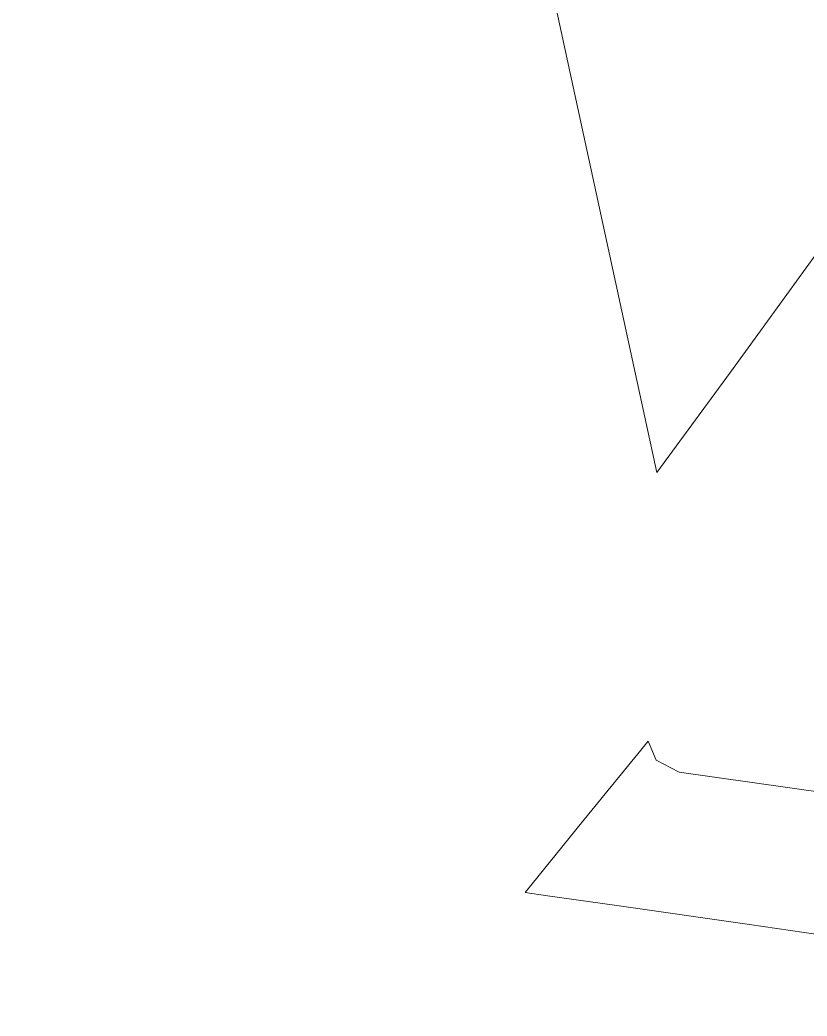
# Model space of a CAD drawing. Header units: metres. Extents: x 315403 to 316343, y 6257875 to 6258324.
# Drawn here: x 315402.9 to 315516.9, y 6257919 to 6258063.1 of the extents above; entities that cross this region are included whole.
import ezdxf

# ---------------------------------------------------------------- set-up
doc = ezdxf.new("R2010")
doc.units = ezdxf.units.M
doc.layers.add('Cadastre Land Parcels_SP_EXT', color=9, linetype='Continuous', lineweight=5)
doc.layers.add('Cadastre Roads_SP_EXT', color=9, linetype='Continuous', lineweight=5)

msp = doc.modelspace()

# ---------------------------------------------------------------- linework, layer by layer
at = {"layer": 'Cadastre Land Parcels_SP_EXT', "linetype": 'Continuous'}
msp.add_lwpolyline([(315505.77, 6258012.16), (315509.75, 6258017.58), (315544.74, 6258065.84), (315559.31, 6258085.98), (315626.45, 6258178.36), (315641.96, 6258199.7), (315721.11, 6258308.71), (315717.15, 6258308.76), (315696.38, 6258308.92), (315563.91, 6258309.91), (315557.6, 6258309.96), (315513.76, 6258310.29), (315402.92, 6258264.09), (315457.44, 6258171.32), (315495.13, 6257997.65), (315505.77, 6258012.16)], close=True, dxfattribs=at)
at = {"layer": 'Cadastre Roads_SP_EXT', "linetype": 'Continuous'}
msp.add_lwpolyline([(315569.88, 6257944.1), (315540.08, 6257948.36), (315530.07, 6257949.78), (315498.36, 6257954.27), (315495.03, 6257956), (315493.87, 6257958.78), (315484.23, 6257946.93), (315476.04, 6257936.86), (315479.29, 6257936.4), (315489.32, 6257934.96), (315508.53, 6257932.22), (315516.43, 6257931.09), (315527.09, 6257929.54), (315537.03, 6257928.14), (315546.99, 6257926.7), (315557.94, 6257925.16), (315567.17, 6257923.81), (315587.04, 6257921), (315601.14, 6257918.98), (315605.41, 6257928.29), (315610.02, 6257938.37), (315578.68, 6257942.84), (315569.88, 6257944.1)], close=True, dxfattribs=at)

doc.saveas('drawing.dxf')
